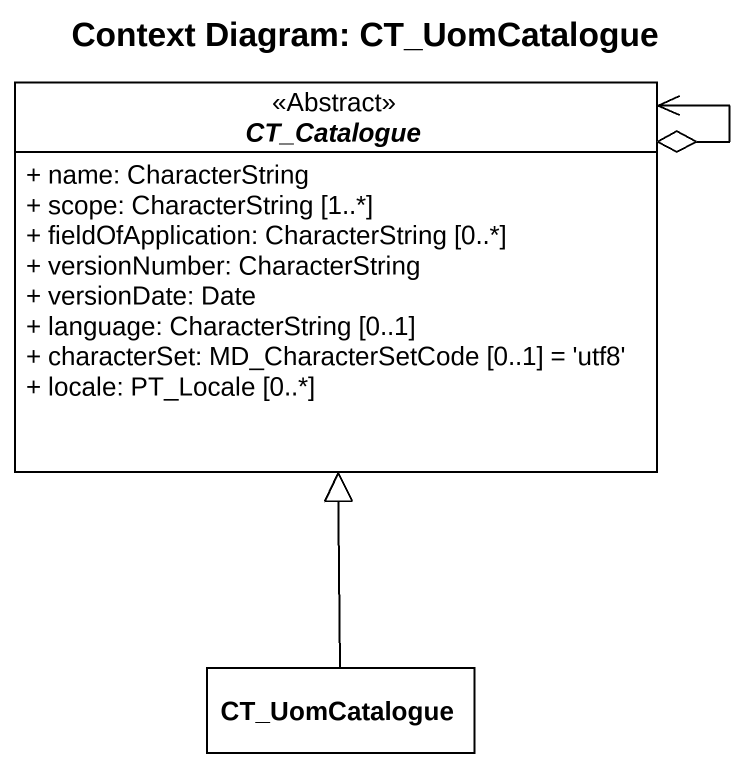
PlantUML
@startuml
title Context Diagram: CT_UomCatalogue
hide circle
hide empty members
skinparam classAttributeIconSize 0
abstract class CT_Catalogue <<Abstract>> {
  + name: CharacterString
  + scope: CharacterString [1..*]
  + fieldOfApplication: CharacterString [0..*]
  + versionNumber: CharacterString
  + versionDate: Date
  + language: CharacterString [0..1]
  + characterSet: MD_CharacterSetCode [0..1] = 'utf8'
  + locale: PT_Locale [0..*]
}
class CT_UomCatalogue
CT_Catalogue o--> CT_Catalogue
CT_UomCatalogue -up-|> CT_Catalogue
@enduml
